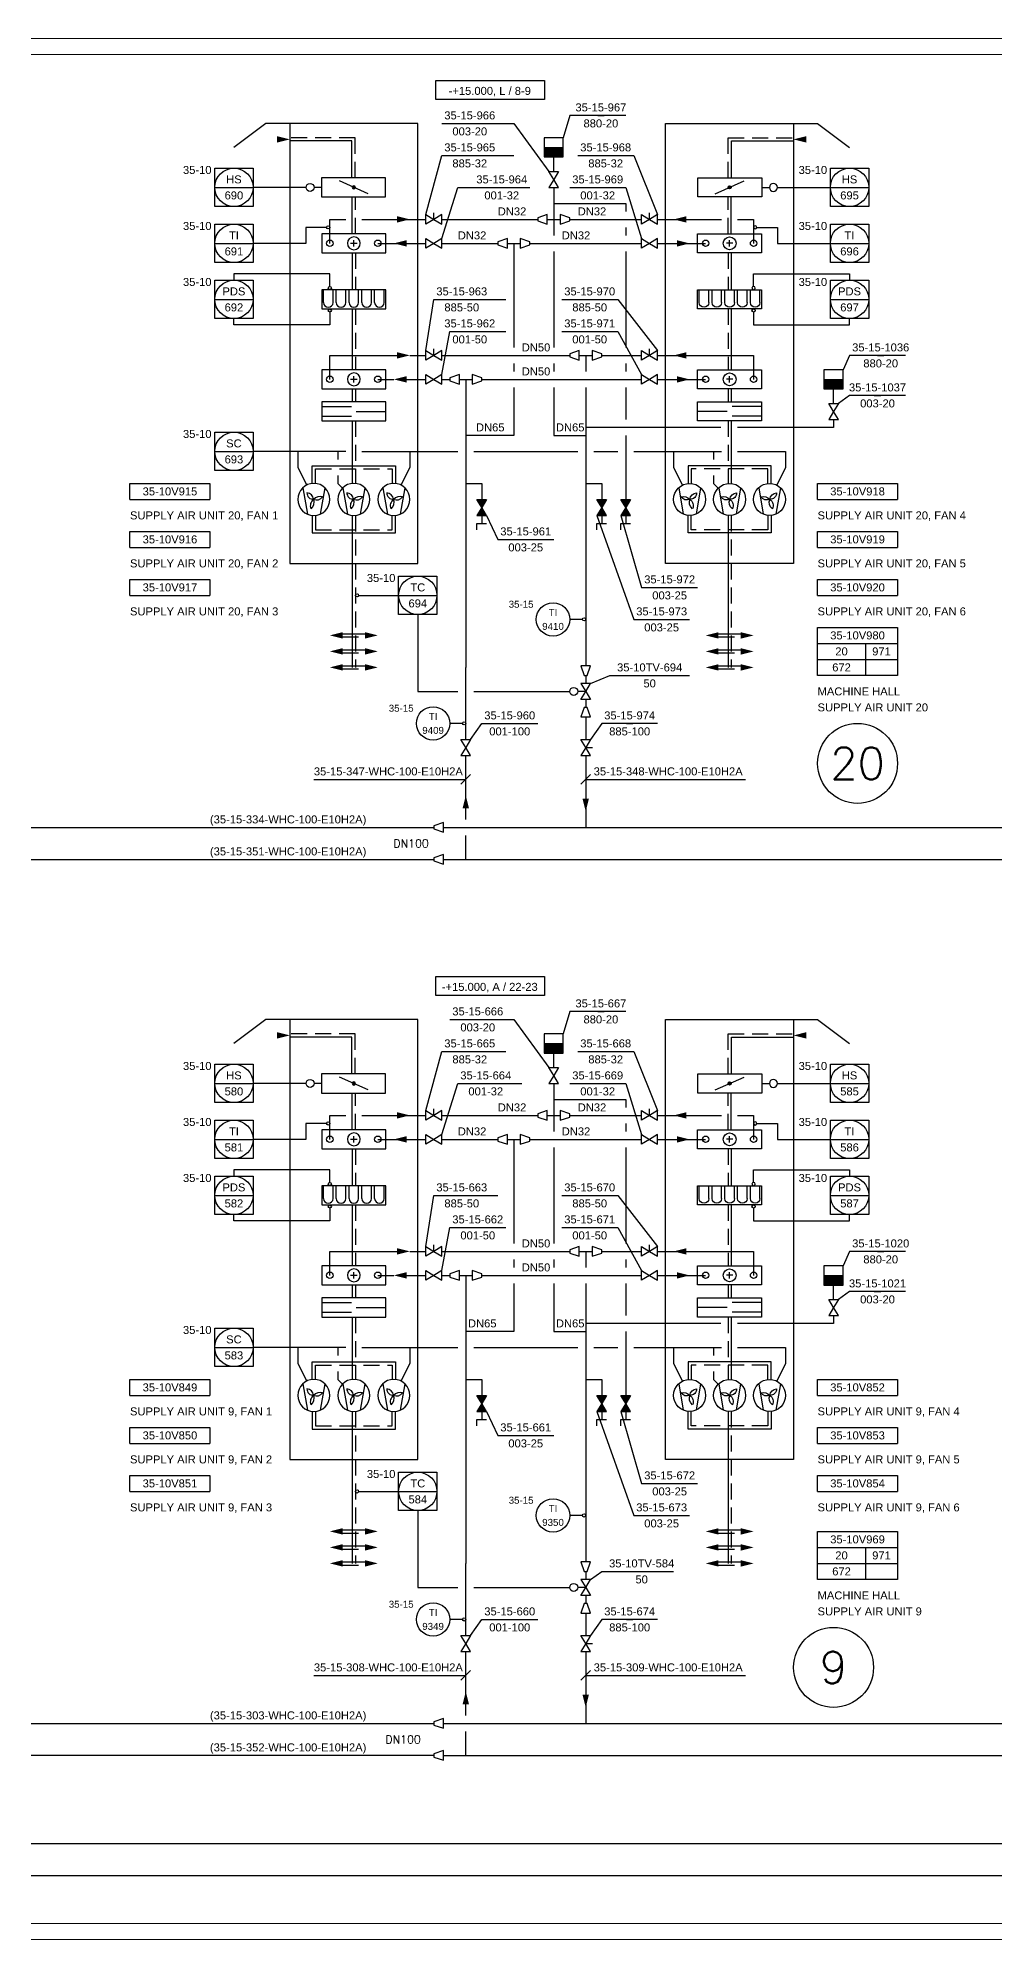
# Model space of a CAD drawing. Header units: millimetres. Extents: x 278 to 9444, y -5 to 599.
# Drawn here: x 3716 to 4015, y 0 to 594 of the extents above; entities that cross this region are included whole.
import ezdxf
from ezdxf.enums import TextEntityAlignment as Align

# ---------------------------------------------------------------- set-up
doc = ezdxf.new("R2010")
doc.units = ezdxf.units.MM
doc.header["$LTSCALE"] = 10
doc.header["$MEASUREMENT"] = 0
doc.linetypes.add('DASHED', pattern=[0.75, 0.5, -0.25])
for name, color, linetype in [('P-A-SHEET', 3, 'Continuous'), ('P-AIR', 7, 'Continuous'), ('P-CVPOS', 7, 'Continuous'), ('P-FAN_POS', 7, 'Continuous'), ('P-FITTINGS', 7, 'Continuous'), ('P-HEATING_WATER', 3, 'Continuous'), ('P-INSTRPOS', 7, 'Continuous'), ('P-INSTRPOS_TEXTS', 7, 'Continuous'), ('P-INSTRU', 7, 'Continuous'), ('P-LINEPOS', 7, 'Continuous'), ('P-OTHER', 7, 'Continuous'), ('P-PUMP_POS', 7, 'Continuous'), ('P-PUMPS', 7, 'Continuous'), ('P-SYMB', 7, 'Continuous'), ('P-TEXT', 7, 'Continuous'), ('P-UNIT', 7, 'Continuous'), ('P-VALVEPOS', 7, 'Continuous'), ('P-VENTS', 7, 'Continuous'), ('P-WATER', 3, 'Continuous')]:
    doc.layers.add(name, color=color, linetype=linetype)
doc.styles.add('ARIAL', font='arial.ttf')
doc.styles.add('ROMANS', font='ROMANS.SHX')

# ---------------------------------------------------------------- blocks, each defined once
blk = doc.blocks.new('P7A5102')
at = {"color": 0, "linetype": 'ByBlock'}
for p, q in [((3, 10), (-3, 10)), ((-3, 10), (-3, -10)), ((3, -10), (3, 10)), ((-1, 0), (1, 0)), ((0, 1), (0, -1)), ((-3, -10), (3, -10))]:
    blk.add_line(p, q, dxfattribs=at)
for start, end in [(90, 270), (270, 90)]:
    blk.add_arc((0, 0), 2, start, end, dxfattribs=at)
blk = doc.blocks.new('P7A5222')
at = {"color": 0, "linetype": 'ByBlock'}
for p, q in [((-1.5, 10), (-1.5, 0.77)), ((1.5, 10), (1.5, 0.77)), ((0, -0.74), (0, -10))]:
    blk.add_line(p, q, dxfattribs=at)
blk.add_lwpolyline([(-3, 10), (-3, -10), (3, -10), (3, 10)], close=True, dxfattribs=at)
blk = doc.blocks.new('P7A0214')
at = {"color": 0, "linetype": 'ByBlock'}
for p, q in [((-3.6, 3.4), (4.6, 2)), ((-3.6, -3.4), (4.6, -2))]:
    blk.add_line(p, q, dxfattribs=at)
blk.add_lwpolyline([(0, 5, 1), (0, -5, 1)], format="xyb", close=True, dxfattribs=at)
for centre, radius, start, end in [((1.93, 2), 2.83, 164.98288, 226.8997), ((-2.2, 0.83), 2.38, 337.75098, 53.61565), ((0.88, -2.55), 2.64, 39.79777, 109.4011), ((0.4, -2.57), 2.53, 99.09028, 170.90972), ((-2, -0.17), 2, 267.13759, 2.86241), ((2, 1.33), 2.44, 214.99202, 292.24902)]:
    blk.add_arc(centre, radius, start, end, dxfattribs=at)
blk = doc.blocks.new('P7A5202')
at = {"linetype": 'Continuous'}
h = blk.add_hatch(color=0, dxfattribs=at)
edge = h.paths.add_edge_path()
edge.add_arc((0, 0), 0.5, 270, 450)
edge.add_arc((0, 0), 0.5, 90, 270)
at = {"color": 0, "linetype": 'ByBlock'}
blk.add_line((-2, -4.5), (2, 4.5), dxfattribs=at)
blk.add_lwpolyline([(3, -9.92), (3, 10.08), (-3, 10.08), (-3, -9.92)], close=True, dxfattribs=at)
at = {"color": 0, "linetype": 'Continuous'}
for start, end in [(90, 270), (270, 90)]:
    blk.add_arc((0, 0), 0.5, start, end, dxfattribs=at)
blk = doc.blocks.new('P7A5106')
at = {"color": 0, "linetype": 'ByBlock'}
for p, q in [((3, 10), (-3, 10)), ((-3, 10), (-3, -10)), ((-1, 9.5), (3, 9.5)), ((-1, 6.5), (3, 6.5)), ((3, -10), (3, 10)), ((-1, 5.5), (3, 5.5)), ((-1, 2.5), (3, 2.5)), ((-1, 1.5), (3, 1.5)), ((-1, -1.5), (3, -1.5)), ((-1, -2.5), (3, -2.5)), ((-1, -5.5), (3, -5.5)), ((-3, -10), (3, -10)), ((-1, -6.5), (3, -6.5)), ((-1, -9.5), (3, -9.5))]:
    blk.add_line(p, q, dxfattribs=at)
for centre in [(-1, 8), (-1, 4), (-1, 0), (-1, -4), (-1, -8)]:
    blk.add_arc(centre, 1.5, 90, 270, dxfattribs=at)
blk = doc.blocks.new('P7A1305')
at = {"color": 0, "linetype": 'ByBlock'}
blk.add_solid([(-4, -1), (-4, 1), (0, 0)], dxfattribs=at)
blk = doc.blocks.new('P7A1210')
at = {"color": 0, "linetype": 'ByBlock'}
blk.add_lwpolyline([(-3, 1.5), (-3, -1.5), (0, -0.5), (0, 0.5)], close=True, dxfattribs=at)
blk = doc.blocks.new('P7A1100')
at = {"color": 0, "linetype": 'ByBlock'}
for points in [[(-3, -1.8), (-3, 1.8), (0, 0)], [(3, -1.8), (3, 1.8), (0, 0)]]:
    blk.add_lwpolyline(points, close=True, dxfattribs=at)
blk = doc.blocks.new('CVR4349')
at = {"color": 0, "linetype": 'Continuous'}
blk.add_lwpolyline([(-1.5, 4.5, -1), (1.5, 4.5, -1), (-1.5, 4.5)], format="xyb", close=True, dxfattribs=at)
blk.add_lwpolyline([(0, 0), (0, 3)], dxfattribs=at)
at = {"layer": 'P-VENTS', "color": 0, "linetype": 'Continuous'}
for points in [[(-3, -1.8), (-3, 1.8), (0, 0)], [(3, -1.8), (3, 1.8), (0, 0)]]:
    blk.add_lwpolyline(points, close=True, dxfattribs=at)
blk = doc.blocks.new('P7A1172')
at = {"color": 0, "linetype": 'ByBlock'}
blk.add_line((0, 0), (0, 2.5), dxfattribs=at)
for points in [[(-3, 1.8), (0, 0), (-3, -1.8)], [(0, 0), (3, -1.8), (3, 1.8)]]:
    blk.add_lwpolyline(points, close=True, dxfattribs=at)
blk = doc.blocks.new('P7A1208')
at = {"color": 0, "linetype": 'ByBlock'}
for p, q in [((-3, 0), (-3, -3)), ((3, -3), (3, 0)), ((-3, -3), (3, -3))]:
    blk.add_line(p, q, dxfattribs=at)
blk.add_lwpolyline([(3, 3), (-3, 3), (-3, 0), (3, 0)], close=True, dxfattribs=at)
blk.add_solid([(-3, 0), (3, 0), (-3, -3), (3, -3)], dxfattribs=at)
blk = doc.blocks.new('PRR4AF3')
h = blk.add_hatch(color=0)
h.dxf.hatch_style = 1
h.paths.add_polyline_path([(-3, -1.8), (-3, 1.8), (0, 0)])
h.paths.add_polyline_path([(3, -1.8), (3, 1.8), (0, 0)])
at = {"layer": 'P-VENTS', "color": 0, "linetype": 'Continuous'}
for points in [[(-3, -1.8), (-3, 1.8), (0, 0)], [(3, -1.8), (3, 1.8), (0, 0)]]:
    blk.add_lwpolyline(points, close=True, dxfattribs=at)
blk = doc.blocks.new('P7A1212')
at = {"color": 0, "linetype": 'ByBlock'}
for p, q in [((0, -1.5), (0, 1.5)), ((2, -1.5), (0, -1.5))]:
    blk.add_line(p, q, dxfattribs=at)
blk = doc.blocks.new('PPI_1204A')
at = {"color": 0, "linetype": 'ByBlock'}
for p, q in [((-6, -6), (-6, 6)), ((-6, 6), (6, 6)), ((6, 6), (6, -6)), ((-6, 0), (6, 0)), ((6, -6), (-6, -6))]:
    blk.add_line(p, q, dxfattribs=at)
blk.add_circle((0, 0), 6, dxfattribs=at)
blk = doc.blocks.new('PPI_0101B')
at = {"color": 0, "linetype": 'ByBlock'}
blk.add_line((0, 1), (0, 5), dxfattribs=at)
blk.add_circle((0, 0.5), 0.5, dxfattribs=at)
blk = doc.blocks.new('PPI_0900A')
at = {"color": 0, "linetype": 'ByBlock'}
blk.add_line((-1, 0), (1, 0), dxfattribs=at)
blk = doc.blocks.new('PPI_1200A')
at = {"color": 0, "linetype": 'ByBlock'}
blk.add_circle((0, 0), 6, dxfattribs=at)
blk = doc.blocks.new('PPI_1000A')
at = {"color": 0, "linetype": 'ByBlock'}
blk.add_line((-1, 0), (1, 0), dxfattribs=at)
blk = doc.blocks.new('PPI_1100A')
at = {"color": 0, "linetype": 'ByBlock'}
blk.add_line((0, 0), (2, 0), dxfattribs=at)
blk = doc.blocks.new('P7A1304')
at = {"color": 0, "linetype": 'ByBlock'}
blk.add_line((1.5, 1.5), (-1.5, -1.5), dxfattribs=at)
blk = doc.blocks.new('PPI_0601A-25')
at = {"color": 0, "linetype": 'ByBlock'}
for p, q in [((0, 0), (25, 0)), ((0, -15), (0, 0)), ((25, 0), (25, -15)), ((0, -5), (25, -5)), ((15, -5), (15, -15)), ((0, -10), (25, -10)), ((25, -15), (0, -15))]:
    blk.add_line(p, q, dxfattribs=at)
blk = doc.blocks.new('PPI_060AA-25')
at = {"color": 0, "linetype": 'ByBlock'}
for p, q in [((0, -5), (0, 0)), ((0, 0), (25, 0)), ((25, 0), (25, -5)), ((0, -5), (25, -5))]:
    blk.add_line(p, q, dxfattribs=at)

msp = doc.modelspace()

# ---------------------------------------------------------------- linework, layer by layer
at = {"layer": 'P-A-SHEET', "color": 7, "const_width": 0.35}
for points in [[(282.5, 0), (9438.5, 0), (9438.5, 594), (282.5, 594)], [(287.5, 5), (9433.5, 5), (9433.5, 589), (287.5, 589)]]:
    msp.add_lwpolyline(points, close=True, dxfattribs=at)
at = {"layer": 'P-AIR', "linetype": 'DASHED'}
for points in [[(3815.42, 550.5), (3815.42, 563), (3795, 563)], [(3932.08, 550.5), (3932.08, 563), (3952.5, 563)], [(3815.5, 533), (3815.5, 544.5)], [(3932, 533), (3932, 544.5)], [(3815.5, 527.04), (3815.5, 515.54)], [(3932, 527.04), (3932, 515.54)], [(3815.5, 509.54), (3815.5, 490.54)], [(3932, 509.54), (3932, 490.54)], [(3815.5, 484.54), (3815.5, 480.5)], [(3932, 484.54), (3932, 480.5)], [(3815.5, 474.5), (3815.5, 454.97)], [(3932, 474.5), (3932, 454.97)], [(3803, 455), (3803, 459.5), (3827, 459.5), (3827, 455)], [(3944.5, 455), (3944.5, 459.5), (3920.5, 459.5), (3920.5, 455)], [(3803, 445), (3803, 440.5), (3827, 440.5), (3827, 445)], [(3815.5, 445), (3815.5, 397.5)], [(3944.5, 445), (3944.5, 440.5), (3920.5, 440.5), (3920.5, 445)], [(3933, 445), (3933, 397.5)], [(3811.5, 407), (3818.5, 407)], [(3929, 407), (3936, 407)], [(3811.5, 402), (3818.5, 402)], [(3929, 402), (3936, 402)], [(3811.5, 397), (3818.5, 397)], [(3929, 397), (3936, 397)], [(3815.42, 270.5), (3815.42, 283), (3795, 283)], [(3932.08, 270.5), (3932.08, 283), (3952.5, 283)], [(3815.5, 253), (3815.5, 264.5)], [(3932, 253), (3932, 264.5)], [(3815.5, 247.04), (3815.5, 235.54)], [(3932, 247.04), (3932, 235.54)], [(3815.5, 229.54), (3815.5, 210.54)], [(3932, 229.54), (3932, 210.54)], [(3815.5, 204.54), (3815.5, 200.5)], [(3932, 204.54), (3932, 200.5)], [(3815.5, 194.5), (3815.5, 174.97)], [(3932, 194.5), (3932, 174.97)], [(3803, 175), (3803, 179.5), (3827, 179.5), (3827, 175)], [(3944.5, 175), (3944.5, 179.5), (3920.5, 179.5), (3920.5, 175)], [(3803, 165), (3803, 160.5), (3827, 160.5), (3827, 165)], [(3815.5, 165), (3815.5, 117.5)], [(3944.5, 165), (3944.5, 160.5), (3920.5, 160.5), (3920.5, 165)], [(3933, 165), (3933, 117.5)], [(3811.5, 127), (3818.5, 127)], [(3929, 127), (3936, 127)], [(3811.5, 122), (3818.5, 122)], [(3929, 122), (3936, 122)], [(3811.5, 117), (3818.5, 117)], [(3929, 117), (3936, 117)]]:
    msp.add_lwpolyline(points, dxfattribs=at)
at = {"layer": 'P-AIR'}
for points in [[(3814.42, 550.5), (3814.42, 562), (3795, 562)], [(3933.08, 550.5), (3933.08, 562), (3952.5, 562)], [(3814.5, 533), (3814.5, 544.5)], [(3933, 533), (3933, 544.5)], [(3814.5, 527.04), (3814.5, 515.54)], [(3933, 527.04), (3933, 515.54)], [(3814.5, 509.54), (3814.5, 490.54)], [(3933, 509.54), (3933, 490.54)], [(3814.5, 484.54), (3814.5, 480.5)], [(3933, 484.54), (3933, 480.5)], [(3814.5, 474.5), (3814.5, 454.97)], [(3933, 474.5), (3933, 454.97)], [(3802, 455), (3802, 460.5), (3828, 460.5), (3828, 455)], [(3945.5, 455), (3945.5, 460.5), (3919.5, 460.5), (3919.5, 455)], [(3802, 445), (3802, 439.5), (3828, 439.5), (3828, 445)], [(3814.5, 445), (3814.5, 397.5)], [(3945.5, 445), (3945.5, 439.5), (3919.5, 439.5), (3919.5, 445)], [(3932, 445), (3932, 397.5)], [(3811.5, 408), (3818.5, 408)], [(3929, 408), (3936, 408)], [(3811.5, 403), (3818.5, 403)], [(3929, 403), (3936, 403)], [(3811.5, 398), (3818.5, 398)], [(3929, 398), (3936, 398)], [(3814.42, 270.5), (3814.42, 282), (3795, 282)], [(3933.08, 270.5), (3933.08, 282), (3952.5, 282)], [(3814.5, 253), (3814.5, 264.5)], [(3933, 253), (3933, 264.5)], [(3814.5, 247.04), (3814.5, 235.54)], [(3933, 247.04), (3933, 235.54)], [(3814.5, 229.54), (3814.5, 210.54)], [(3933, 229.54), (3933, 210.54)], [(3814.5, 204.54), (3814.5, 200.5)], [(3933, 204.54), (3933, 200.5)], [(3814.5, 194.5), (3814.5, 174.97)], [(3933, 194.5), (3933, 174.97)], [(3802, 175), (3802, 180.5), (3828, 180.5), (3828, 175)], [(3945.5, 175), (3945.5, 180.5), (3919.5, 180.5), (3919.5, 175)], [(3802, 165), (3802, 159.5), (3828, 159.5), (3828, 165)], [(3814.5, 165), (3814.5, 117.5)], [(3945.5, 165), (3945.5, 159.5), (3919.5, 159.5), (3919.5, 165)], [(3932, 165), (3932, 117.5)], [(3811.5, 128), (3818.5, 128)], [(3929, 128), (3936, 128)], [(3811.5, 123), (3818.5, 123)], [(3929, 123), (3936, 123)], [(3811.5, 118), (3818.5, 118)], [(3929, 118), (3936, 118)]]:
    msp.add_lwpolyline(points, dxfattribs=at)
at = {"layer": 'P-CVPOS'}
for points in [[(3889, 392.5), (3895, 395), (3920, 395)], [(3889, 112.5), (3892.5, 115), (3915, 115)]]:
    msp.add_lwpolyline(points, dxfattribs=at)
at = {"layer": 'P-HEATING_WATER'}
for points in [[(3877.5, 552.5), (3877.5, 557.5)], [(3965, 480), (3965, 485)], [(3877.5, 272.5), (3877.5, 277.5)], [(3965, 200), (3965, 205)]]:
    msp.add_lwpolyline(points, dxfattribs=at)
at = {"layer": 'P-INSTRPOS'}
for points in [[(3800, 547.5), (3783.5, 547.5)], [(3947.5, 547.5), (3964, 547.5)], [(3802.5, 535), (3800, 535), (3800, 530), (3783.5, 530)], [(3945, 535), (3947.5, 535), (3947.5, 530), (3964, 530)], [(3807.5, 520.54), (3777.5, 520.54), (3777.5, 518.5)], [(3807.5, 520.54), (3777.5, 520.54), (3777.5, 518.5)], [(3940, 520.54), (3970, 520.54), (3970, 518.5)], [(3807.5, 504.54), (3777.5, 504.54), (3777.5, 506.5)], [(3807.5, 504.54), (3777.5, 504.54), (3777.5, 506.5)], [(3940, 504.54), (3970, 504.54), (3970, 506.5)], [(3812.5, 465), (3783.5, 465)], [(3835, 414), (3835, 390), (3847.5, 390)], [(3800, 267.5), (3783.5, 267.5)], [(3947.5, 267.5), (3964, 267.5)], [(3802.5, 255), (3800, 255), (3800, 250), (3783.5, 250)], [(3945, 255), (3947.5, 255), (3947.5, 250), (3964, 250)], [(3807.5, 240.54), (3777.5, 240.54), (3777.5, 238.5)], [(3807.5, 240.54), (3777.5, 240.54), (3777.5, 238.5)], [(3940, 240.54), (3970, 240.54), (3970, 238.5)], [(3807.5, 224.54), (3777.5, 224.54), (3777.5, 226.5)], [(3807.5, 224.54), (3777.5, 224.54), (3777.5, 226.5)], [(3940, 224.54), (3970, 224.54), (3970, 226.5)], [(3812.5, 185), (3783.5, 185)], [(3835, 134), (3835, 110), (3847.5, 110)]]:
    msp.add_lwpolyline(points, dxfattribs=at)
at = {"layer": 'P-INSTRU'}
for points in [[(3820, 420), (3829, 420)], [(3820, 140), (3829, 140)]]:
    msp.add_lwpolyline(points, dxfattribs=at)
for centre in [(3807.5, 530.04), (3822.5, 530.04), (3925, 530.04), (3940, 530.04), (3807.5, 487.54), (3822.5, 487.54), (3925, 487.54), (3940, 487.54), (3807.5, 250.04), (3822.5, 250.04), (3925, 250.04), (3940, 250.04), (3807.5, 207.54), (3822.5, 207.54), (3925, 207.54), (3940, 207.54)]:
    msp.add_circle(centre, 1, dxfattribs=at)
at = {"layer": 'P-OTHER'}
for points in [[(3840.62, 580.93), (3874.66, 580.93), (3874.66, 575), (3840.62, 575), (3840.62, 580.93)], [(3842.5, 567.5), (3865, 567.5), (3876, 552.5)], [(3900, 570), (3882.5, 570), (3880.5, 563)], [(3885, 557.5), (3902.5, 557.5), (3910, 539)], [(3882.5, 547.5), (3900, 547.5), (3905, 531.5)], [(3880, 512.5), (3897.5, 512.5), (3910, 496.5)], [(3880, 502.5), (3897.5, 502.5), (3905, 489)], [(3987.5, 495), (3970, 495), (3968, 490.5)], [(3987.5, 482.5), (3970, 482.5), (3966.5, 480)], [(3797.5, 465), (3797.5, 460), (3800.26, 454.47)], [(3810, 465), (3810, 462.5)], [(3817.5, 465), (3832.5, 465), (3832.5, 460), (3829.74, 454.47)], [(3817.5, 465), (3847.5, 465)], [(3852.5, 465), (3885, 465)], [(3890, 465), (3897.5, 465)], [(3902.5, 465), (3930, 465)], [(3915, 465), (3915, 460), (3917.76, 454.47)], [(3927.5, 465), (3927.5, 462.5)], [(3935, 465), (3950, 465), (3950, 460), (3947.24, 454.47)], [(3810, 457.5), (3810, 455), (3811.46, 453.54)], [(3927.5, 457.5), (3927.5, 455), (3928.96, 453.54)], [(3852.5, 390), (3882.5, 390)], [(3910, 380), (3892.5, 380), (3889, 375)], [(3802.5, 362.5), (3850, 362.5)], [(3887.5, 362.5), (3937.5, 362.5)], [(3840.62, 300.92), (3874.66, 300.92), (3874.66, 295), (3840.62, 295), (3840.62, 300.92)], [(3845, 287.5), (3865, 287.5), (3876, 272.5)], [(3900, 290), (3882.5, 290), (3880.5, 283)], [(3885, 277.5), (3902.5, 277.5), (3910, 259)], [(3882.5, 267.5), (3900, 267.5), (3905, 251.5)], [(3880, 232.5), (3897.5, 232.5), (3910, 216.5)], [(3880, 222.5), (3897.5, 222.5), (3905, 209)], [(3987.5, 215), (3970, 215), (3968, 210.5)], [(3987.5, 202.5), (3970, 202.5), (3966.5, 200)], [(3797.5, 185), (3797.5, 180), (3800.26, 174.47)], [(3810, 185), (3810, 182.5)], [(3817.5, 185), (3832.5, 185), (3832.5, 180), (3829.74, 174.47)], [(3817.5, 185), (3847.5, 185)], [(3852.5, 185), (3885, 185)], [(3890, 185), (3897.5, 185)], [(3902.5, 185), (3930, 185)], [(3915, 185), (3915, 180), (3917.76, 174.47)], [(3927.5, 185), (3927.5, 182.5)], [(3935, 185), (3950, 185), (3950, 180), (3947.24, 174.47)], [(3810, 177.5), (3810, 175), (3811.46, 173.54)], [(3927.5, 177.5), (3927.5, 175), (3928.96, 173.54)], [(3852.5, 110), (3882.5, 110)], [(3910, 100), (3892.5, 100), (3889, 95)], [(3802.5, 82.5), (3850, 82.5)], [(3887.5, 82.5), (3937.5, 82.5)]]:
    msp.add_lwpolyline(points, dxfattribs=at)
at = {"layer": 'P-OTHER', "color": 0, "linetype": 'Continuous'}
for points in [[(3801.3, 546.25, -1), (3801.3, 548.75, -1), (3801.3, 546.25)], [(3946.2, 546.25, 1), (3946.2, 548.75, 1), (3946.2, 546.25)], [(3801.3, 266.25, -1), (3801.3, 268.75, -1), (3801.3, 266.25)], [(3946.2, 266.25, 1), (3946.2, 268.75, 1), (3946.2, 266.25)]]:
    msp.add_lwpolyline(points, format="xyb", close=True, dxfattribs=at)
for points in [[(3804.92, 547.5), (3802.55, 547.5)], [(3942.58, 547.5), (3944.95, 547.5)], [(3804.92, 267.5), (3802.55, 267.5)], [(3942.58, 267.5), (3944.95, 267.5)]]:
    msp.add_lwpolyline(points, dxfattribs=at)
at = {"layer": 'P-OTHER'}
for centre in [(3972.5, 367.5), (3965, 85)]:
    msp.add_circle(centre, 12.5, dxfattribs=at)
at = {"layer": 'P-UNIT'}
for points in [[(3795, 567.5), (3787.5, 567.5), (3777.5, 560)], [(3952.5, 567.5), (3960, 567.5), (3970, 560)], [(3795, 287.5), (3787.5, 287.5), (3777.5, 280)], [(3952.5, 287.5), (3960, 287.5), (3970, 280)]]:
    msp.add_lwpolyline(points, dxfattribs=at)
for points in [[(3835, 430), (3835, 567.5), (3795, 567.5), (3795, 430)], [(3912.5, 430), (3912.5, 567.5), (3952.5, 567.5), (3952.5, 430)], [(3835, 150), (3835, 287.5), (3795, 287.5), (3795, 150)], [(3912.5, 150), (3912.5, 287.5), (3952.5, 287.5), (3952.5, 150)]]:
    msp.add_lwpolyline(points, close=True, dxfattribs=at)
at = {"layer": 'P-VALVEPOS'}
for points in [[(3837.5, 539), (3842.5, 557.5), (3865, 557.5)], [(3842.5, 531.5), (3847.5, 547.5), (3870, 547.5)], [(3837.5, 496.5), (3840, 512.5), (3862.5, 512.5)], [(3842.5, 489), (3845, 502.5), (3862.5, 502.5)], [(3856.5, 445), (3860, 437.5), (3877.5, 437.5)], [(3891, 445), (3902.5, 412.5), (3920, 412.5)], [(3898.5, 445), (3905, 422.5), (3922.5, 422.5)], [(3851.5, 375), (3855, 380), (3872.5, 380)], [(3837.5, 259), (3842.5, 277.5), (3862.5, 277.5)], [(3842.5, 251.5), (3847.5, 267.5), (3867.5, 267.5)], [(3837.5, 216.5), (3840, 232.5), (3860, 232.5)], [(3842.5, 209), (3845, 222.5), (3862.5, 222.5)], [(3856.5, 165), (3860, 157.5), (3877.5, 157.5)], [(3891, 165), (3902.5, 132.5), (3920, 132.5)], [(3898.5, 165), (3905, 142.5), (3922.5, 142.5)], [(3851.5, 95), (3855, 100), (3872.5, 100)]]:
    msp.add_lwpolyline(points, dxfattribs=at)
at = {"layer": 'P-WATER'}
for points in [[(3877.5, 547.5), (3877.5, 537.5)], [(3877.5, 542.5), (3900, 542.5), (3900, 540)], [(3807.5, 530), (3807.5, 537.5), (3812.5, 537.5)], [(3817.5, 537.5), (3837.5, 537.5)], [(3842.5, 537.5), (3872.5, 537.5)], [(3875.5, 537.5), (3879.5, 537.5)], [(3877.5, 537.5), (3877.5, 532.5)], [(3882.5, 537.5), (3905, 537.5)], [(3900, 535), (3900, 532.5)], [(3910, 537.5), (3930, 537.5)], [(3935, 537.5), (3940, 537.5), (3940, 530)], [(3822.5, 530), (3837.5, 530)], [(3842.5, 530), (3860, 530)], [(3863, 530), (3867, 530)], [(3865, 530), (3865, 497.5)], [(3870, 530), (3905, 530)], [(3910, 530), (3925, 530)], [(3877.5, 527.5), (3877.5, 497.5)], [(3900, 527.5), (3900, 497.5)], [(3807.5, 487.5), (3807.5, 495), (3828.5, 495)], [(3832.5, 495), (3837.5, 495)], [(3842.5, 495), (3882.5, 495)], [(3885.5, 495), (3889.5, 495)], [(3887.5, 495), (3887.5, 490)], [(3892.5, 495), (3905, 495)], [(3910, 495), (3940, 495), (3940, 487.5)], [(3822.5, 487.5), (3827.5, 487.5)], [(3831.5, 487.5), (3837.5, 487.5)], [(3842.5, 487.5), (3845, 487.5)], [(3848, 487.5), (3852, 487.5)], [(3850, 487.5), (3850, 397.5)], [(3855, 487.5), (3905, 487.5)], [(3865, 492.5), (3865, 490)], [(3877.5, 492.5), (3877.5, 490)], [(3900, 492.5), (3900, 490)], [(3910, 487.5), (3925, 487.5)], [(3865, 485), (3865, 470)], [(3877.5, 485), (3877.5, 470)], [(3887.5, 485), (3887.5, 470)], [(3900, 485), (3900, 475)], [(3865, 470), (3850, 470)], [(3877.5, 470), (3887.5, 470)], [(3929.76, 472.5), (3887.5, 472.5)], [(3887.5, 470), (3887.5, 398)], [(3900, 470), (3900, 450)], [(3965, 475), (3965, 472.5), (3935, 472.5)], [(3850, 455), (3855, 455), (3855, 450)], [(3887.5, 455), (3892.5, 455), (3892.5, 450)], [(3855, 445), (3855, 442.5)], [(3892.5, 445), (3892.5, 442.5)], [(3900, 445), (3900, 442.5)], [(3850, 375), (3850, 397.5)], [(3887.5, 395), (3887.5, 392.5)], [(3887.5, 387.5), (3887.5, 385)], [(3887.5, 382), (3887.5, 375)], [(3850, 350), (3850, 370)], [(3887.5, 370), (3887.5, 347.5)], [(3572.5, 347.5), (3840, 347.5)], [(3843, 347.5), (4465, 347.5)], [(3850, 337.5), (3850, 345)], [(3537.5, 337.5), (3840, 337.5)], [(3843, 337.5), (4465, 337.5)], [(3877.5, 267.5), (3877.5, 257.5)], [(3877.5, 262.5), (3900, 262.5), (3900, 260)], [(3807.5, 250), (3807.5, 257.5), (3812.5, 257.5)], [(3817.5, 257.5), (3837.5, 257.5)], [(3842.5, 257.5), (3872.5, 257.5)], [(3875.5, 257.5), (3879.5, 257.5)], [(3877.5, 257.5), (3877.5, 252.5)], [(3882.5, 257.5), (3905, 257.5)], [(3910, 257.5), (3930, 257.5)], [(3935, 257.5), (3940, 257.5), (3940, 250)], [(3822.5, 250), (3837.5, 250)], [(3842.5, 250), (3860, 250)], [(3863, 250), (3867, 250)], [(3865, 250), (3865, 217.5)], [(3870, 250), (3905, 250)], [(3900, 255), (3900, 252.5)], [(3910, 250), (3925, 250)], [(3877.5, 247.5), (3877.5, 217.5)], [(3900, 247.5), (3900, 217.5)], [(3807.5, 207.5), (3807.5, 215), (3828.5, 215)], [(3832.5, 215), (3837.5, 215)], [(3842.5, 215), (3882.5, 215)], [(3885.5, 215), (3889.5, 215)], [(3887.5, 215), (3887.5, 210)], [(3892.5, 215), (3905, 215)], [(3910, 215), (3940, 215), (3940, 207.5)], [(3865, 212.5), (3865, 210)], [(3877.5, 212.5), (3877.5, 210)], [(3900, 212.5), (3900, 210)], [(3822.5, 207.5), (3827.5, 207.5)], [(3831.5, 207.5), (3837.5, 207.5)], [(3842.5, 207.5), (3845, 207.5)], [(3848, 207.5), (3852, 207.5)], [(3850, 207.5), (3850, 117.5)], [(3855, 207.5), (3905, 207.5)], [(3865, 205), (3865, 190)], [(3877.5, 205), (3877.5, 190)], [(3887.5, 205), (3887.5, 190)], [(3900, 205), (3900, 195)], [(3910, 207.5), (3925, 207.5)], [(3929.76, 192.5), (3887.5, 192.5)], [(3965, 195), (3965, 192.5), (3935, 192.5)], [(3865, 190), (3850, 190)], [(3877.5, 190), (3887.5, 190)], [(3887.5, 190), (3887.5, 118)], [(3900, 190), (3900, 170)], [(3850, 175), (3855, 175), (3855, 170)], [(3887.5, 175), (3892.5, 175), (3892.5, 170)], [(3855, 165), (3855, 162.5)], [(3892.5, 165), (3892.5, 162.5)], [(3900, 165), (3900, 162.5)], [(3850, 95), (3850, 117.5)], [(3887.5, 115), (3887.5, 112.5)], [(3887.5, 107.5), (3887.5, 105)], [(3887.5, 102), (3887.5, 95)], [(3840, 57.5), (3540, 57.5), (3540, 90)], [(3575, 90), (3575, 67.5), (3840, 67.5)], [(3850, 70), (3850, 90)], [(3887.5, 90), (3887.5, 67.5)], [(3398, 20), (6805, 20), (6805, 88.7)], [(3843, 67.5), (4465, 67.5)], [(3850, 57.5), (3850, 65)], [(3843, 57.5), (4465, 57.5)], [(3398, 30), (6788.5, 30)]]:
    msp.add_lwpolyline(points, dxfattribs=at)

# ---------------------------------------------------------------- block references
at = {"layer": 'P-CVPOS', "color": 140}
for p in [(3907.5, 395), (3905, 115)]:
    msp.add_blockref('PPI_1000A', p, dxfattribs=at)
at = {"layer": 'P-FAN_POS', "color": 140}
for name, p in [('PPI_060AA-25', (3745, 455)), ('PPI_060AA-25', (3960, 455)), ('PPI_060AA-25', (3745, 440)), ('PPI_060AA-25', (3960, 440)), ('PPI_060AA-25', (3745, 425)), ('PPI_060AA-25', (3960, 425)), ('PPI_0601A-25', (3960, 410)), ('PPI_060AA-25', (3745, 175)), ('PPI_060AA-25', (3960, 175)), ('PPI_060AA-25', (3745, 160)), ('PPI_060AA-25', (3960, 160)), ('PPI_060AA-25', (3745, 145)), ('PPI_060AA-25', (3960, 145)), ('PPI_0601A-25', (3960, 127.5))]:
    msp.add_blockref(name, p, dxfattribs=at)
at = {"layer": 'P-FITTINGS'}
for p, rotation in [((3872.5, 537.5), 180), ((3860, 530), 180), ((3882.5, 495), 180), ((3845, 487.5), 180), ((3845, 487.5), 180), ((3887.5, 395), 270), ((3887.5, 385), 89.99999999999999), ((3840, 347.5), 180), ((3840, 337.5), 180), ((3872.5, 257.5), 180), ((3860, 250), 180), ((3882.5, 215), 180), ((3845, 207.5), 180), ((3845, 207.5), 180), ((3887.5, 115), 270), ((3887.5, 105), 89.99999999999999), ((3840, 67.5), 180), ((3840, 57.5), 180)]:
    msp.add_blockref('P7A1210', p, dxfattribs=dict(at, rotation=rotation))
for p in [(3882.5, 537.5), (3870, 530), (3892.5, 495), (3855, 487.5), (3855, 487.5), (3882.5, 257.5), (3870, 250), (3892.5, 215), (3855, 207.5), (3855, 207.5)]:
    msp.add_blockref('P7A1210', p, dxfattribs=at)
at = {"layer": 'P-INSTRPOS', "color": 140}
for p in [(3777.5, 547.5), (3970, 547.5), (3777.5, 530), (3970, 530), (3777.5, 512.5), (3970, 512.5), (3777.5, 465), (3835, 420), (3777.5, 267.5), (3970, 267.5), (3777.5, 250), (3970, 250), (3777.5, 232.5), (3970, 232.5), (3777.5, 185), (3835, 140)]:
    msp.add_blockref('PPI_1204A', p, dxfattribs=at)
at = {"layer": 'P-INSTRPOS', "color": 140, "xscale": 0.87, "yscale": 0.87, "zscale": 0.87}
for p in [(3877.28, 412.5), (3839.78, 380), (3877.28, 132.5), (3839.78, 100)]:
    msp.add_blockref('PPI_1200A', p, dxfattribs=at)
at = {"layer": 'P-INSTRU', "color": 140}
for p, rotation in [((3807.5, 535), 90), ((3807.5, 509.54), 180), ((3940, 509.54), 180), ((3815.5, 420), 270), ((3887.5, 412.5), 90), ((3850, 380), 90), ((3807.5, 255), 90), ((3807.5, 229.54), 180), ((3940, 229.54), 180), ((3815.5, 140), 270), ((3887.5, 132.5), 90), ((3850, 100), 90)]:
    msp.add_blockref('PPI_0101B', p, dxfattribs=dict(at, rotation=rotation))
at = {"layer": 'P-INSTRU', "color": 140, "xscale": -1, "rotation": 270}
for p in [(3940, 535), (3940, 255)]:
    msp.add_blockref('PPI_0101B', p, dxfattribs=at)
at = {"layer": 'P-INSTRU', "color": 140}
for p in [(3807.5, 515.54), (3807.5, 235.54)]:
    msp.add_blockref('PPI_0101B', p, dxfattribs=at)
at = {"layer": 'P-INSTRU', "color": 140, "xscale": -1}
for p in [(3940, 515.54), (3940, 235.54)]:
    msp.add_blockref('PPI_0101B', p, dxfattribs=at)
at = {"layer": 'P-LINEPOS', "color": 140}
for p in [(3802.5, 362.5), (3890, 362.5), (3802.5, 82.5), (3890, 82.5)]:
    msp.add_blockref('PPI_1100A', p, dxfattribs=at)
at = {"layer": 'P-PUMPS', "rotation": 270}
for p in [(3802.5, 450), (3815, 450), (3827.5, 450), (3802.5, 170), (3815, 170), (3827.5, 170)]:
    msp.add_blockref('P7A0214', p, dxfattribs=at)
at = {"layer": 'P-PUMPS', "xscale": -1, "rotation": 90}
for p in [(3920, 450), (3932.5, 450), (3945, 450), (3920, 170), (3932.5, 170), (3945, 170)]:
    msp.add_blockref('P7A0214', p, dxfattribs=at)
at = {"layer": 'P-SYMB'}
for name, p in [('P7A1305', (3795, 562.5)), ('P7A1208', (3877.5, 560)), ('P7A1305', (3832.5, 537.5)), ('P7A1305', (3832.5, 495)), ('P7A1208', (3965, 487.5)), ('P7A1305', (3822.5, 407.5)), ('P7A1305', (3940, 407.5)), ('P7A1305', (3822.5, 402.5)), ('P7A1305', (3822.5, 397.5)), ('P7A1305', (3940, 402.5)), ('P7A1305', (3940, 397.5)), ('P7A1304', (3850, 362.5)), ('P7A1304', (3887.5, 362.5)), ('P7A1305', (3795, 282.5)), ('P7A1208', (3877.5, 280)), ('P7A1305', (3832.5, 257.5)), ('P7A1305', (3832.5, 215)), ('P7A1208', (3965, 207.5)), ('P7A1305', (3822.5, 127.5)), ('P7A1305', (3940, 127.5)), ('P7A1305', (3822.5, 122.5)), ('P7A1305', (3940, 122.5)), ('P7A1305', (3822.5, 117.5)), ('P7A1305', (3940, 117.5)), ('P7A1304', (3850, 82.5)), ('P7A1304', (3887.5, 82.5))]:
    msp.add_blockref(name, p, dxfattribs=at)
at = {"layer": 'P-SYMB', "xscale": -1}
for p in [(3952.5, 562.5), (3915, 537.5), (3915, 495), (3952.5, 282.5), (3915, 257.5), (3915, 215)]:
    msp.add_blockref('P7A1305', p, dxfattribs=at)
at = {"layer": 'P-SYMB'}
for name, p, rotation in [('P7A5202', (3815, 547.5), 90), ('P7A5102', (3815, 530.04), 90), ('P7A1305', (3827.5, 530), 180), ('P7A5106', (3815, 512.54), 90), ('P7A5102', (3815, 487.54), 90), ('P7A1305', (3827.5, 487.5), 180), ('P7A5222', (3815, 477.5), 90), ('P7A1212', (3855, 442.5), 270), ('P7A1212', (3892.5, 442.5), 270), ('P7A1212', (3900, 442.5), 270), ('P7A1305', (3807.5, 407.5), 180), ('P7A1305', (3925, 407.5), 180), ('P7A1305', (3807.5, 402.5), 180), ('P7A1305', (3807.5, 397.5), 180), ('P7A1305', (3925, 402.5), 180), ('P7A1305', (3925, 397.5), 180), ('P7A1305', (3850, 357.5), 90), ('P7A1305', (3887.5, 352.5), 270), ('P7A5202', (3815, 267.5), 90), ('P7A5102', (3815, 250.04), 90), ('P7A1305', (3827.5, 250), 180), ('P7A5106', (3815, 232.54), 90), ('P7A5102', (3815, 207.54), 90), ('P7A1305', (3827.5, 207.5), 180), ('P7A5222', (3815, 197.5), 90), ('P7A1212', (3855, 162.5), 270), ('P7A1212', (3892.5, 162.5), 270), ('P7A1212', (3900, 162.5), 270), ('P7A1305', (3807.5, 127.5), 180), ('P7A1305', (3925, 127.5), 180), ('P7A1305', (3807.5, 122.5), 180), ('P7A1305', (3925, 122.5), 180), ('P7A1305', (3807.5, 117.5), 180), ('P7A1305', (3925, 117.5), 180), ('P7A1305', (3850, 77.5), 90), ('P7A1305', (3887.5, 72.5), 270)]:
    msp.add_blockref(name, p, dxfattribs=dict(at, rotation=rotation))
at = {"layer": 'P-SYMB', "xscale": -1}
for name, p, rotation in [('P7A5202', (3932.5, 547.5), 270), ('P7A1305', (3920, 530), 180), ('P7A5102', (3932.5, 530.04), 270), ('P7A5106', (3932.5, 512.54), 270), ('P7A1305', (3920, 487.5), 180), ('P7A5102', (3932.5, 487.54), 270), ('P7A5222', (3932.5, 477.5), 270), ('P7A5202', (3932.5, 267.5), 270), ('P7A1305', (3920, 250), 180), ('P7A5102', (3932.5, 250.04), 270), ('P7A5106', (3932.5, 232.54), 270), ('P7A1305', (3920, 207.5), 180), ('P7A5102', (3932.5, 207.54), 270), ('P7A5222', (3932.5, 197.5), 270)]:
    msp.add_blockref(name, p, dxfattribs=dict(at, rotation=rotation))
at = {"layer": 'P-VALVEPOS', "color": 140}
for p in [(3851.25, 567.5), (3892.25, 570), (3851.25, 557.5), (3893.75, 557.5), (3861.25, 547.5), (3891.25, 547.5), (3848.75, 512.5), (3888.75, 512.5), (3851.25, 502.5), (3888.75, 502.5), (3979.75, 495), (3978.75, 482.5), (3868.75, 437.5), (3913.75, 422.5), (3911.25, 412.5), (3863.75, 380), (3901.25, 380), (3853.75, 287.5), (3892.25, 290), (3851.25, 277.5), (3893.75, 277.5), (3856.25, 267.5), (3891.25, 267.5), (3848.75, 232.5), (3888.75, 232.5), (3853.75, 222.5), (3888.75, 222.5), (3979.75, 215), (3978.75, 202.5), (3868.75, 157.5), (3913.75, 142.5), (3911.25, 132.5), (3863.75, 100), (3901.25, 100)]:
    msp.add_blockref('PPI_0900A', p, dxfattribs=at)
at = {"layer": 'P-VENTS'}
for name, p, xscale, yscale, zscale, rotation in [('P7A1100', (3877.5, 550), 0.8333333333333144, 0.8333333333333144, 0.8333333333333144, 270), ('P7A1100', (3965, 477.5), 0.8333333333333144, 0.8333333333333144, 0.8333333333333144, 270), ('PRR4AF3', (3855, 447.5), 0.8333333333339399, 0.8333333333339399, 0.8333333333339399, 270), ('PRR4AF3', (3892.5, 447.5), 0.8333333333339399, 0.8333333333339399, 0.8333333333339399, 270), ('PRR4AF3', (3900, 447.5), 0.8333333333339399, 0.8333333333339399, 0.8333333333339399, 270), ('CVR4349', (3887.5, 390), 0.8333333333339399, 0.8333333333339399, 0.8333333333339399, 89.99999999999999), ('P7A1100', (3850, 372.5), 0.8333333333339399, 0.8333333333339399, 0.8333333333339399, 270), ('P7A1172', (3887.5, 372.5), 0.8333333333339399, 0.8333333333339399, 0.8333333333339399, 270), ('P7A1100', (3877.5, 270), 0.8333333333333144, 0.8333333333333144, 0.8333333333333144, 270), ('P7A1100', (3965, 197.5), 0.8333333333333144, 0.8333333333333144, 0.8333333333333144, 270), ('PRR4AF3', (3855, 167.5), 0.8333333333339399, 0.8333333333339399, 0.8333333333339399, 270), ('PRR4AF3', (3892.5, 167.5), 0.8333333333339399, 0.8333333333339399, 0.8333333333339399, 270), ('PRR4AF3', (3900, 167.5), 0.8333333333339399, 0.8333333333339399, 0.8333333333339399, 270), ('CVR4349', (3887.5, 110), 0.8333333333339399, 0.8333333333339399, 0.8333333333339399, 89.99999999999999), ('P7A1100', (3850, 92.5), 0.8333333333339399, 0.8333333333339399, 0.8333333333339399, 270), ('P7A1172', (3887.5, 92.5), 0.8333333333339399, 0.8333333333339399, 0.8333333333339399, 270)]:
    msp.add_blockref(name, p, dxfattribs=dict(at, xscale=xscale, yscale=yscale, zscale=zscale, rotation=rotation))
at = {"layer": 'P-VENTS', "xscale": 0.8333333333339399, "yscale": 0.8333333333339399, "zscale": 0.8333333333339399}
for name, p in [('P7A1172', (3840, 537.5)), ('P7A1172', (3907.5, 537.5)), ('P7A1100', (3840, 530)), ('P7A1100', (3907.5, 530)), ('P7A1172', (3840, 495)), ('P7A1172', (3907.5, 495)), ('P7A1100', (3840, 487.5)), ('P7A1100', (3907.5, 487.5)), ('P7A1172', (3840, 257.5)), ('P7A1172', (3907.5, 257.5)), ('P7A1100', (3840, 250)), ('P7A1100', (3907.5, 250)), ('P7A1172', (3840, 215)), ('P7A1172', (3907.5, 215)), ('P7A1100', (3840, 207.5)), ('P7A1100', (3907.5, 207.5))]:
    msp.add_blockref(name, p, dxfattribs=at)

# ---------------------------------------------------------------- texts
at = {"layer": 'P-CVPOS', "color": 140, "style": 'ARIAL'}
for s, p in [('35-10TV-694', (3907.5, 397.5)), ('50', (3907.5, 392.5)), ('35-10TV-584', (3905, 117.5)), ('50', (3905, 112.5))]:
    msp.add_text(s, height=2.5, dxfattribs=at).set_placement(p, align=Align.MIDDLE)
at = {"layer": 'P-FAN_POS', "color": 140, "style": 'ARIAL'}
for s, p in [('35-10V915', (3757.5, 452.5)), ('35-10V918', (3972.5, 452.5)), ('35-10V916', (3757.5, 437.5)), ('35-10V919', (3972.5, 437.5)), ('35-10V917', (3757.5, 422.5)), ('35-10V920', (3972.5, 422.5)), ('35-10V980', (3972.5, 407.5)), ('672', (3967.5, 397.5)), ('20', (3967.5, 402.5)), ('971', (3980, 402.5)), ('35-10V849', (3757.5, 172.5)), ('35-10V852', (3972.5, 172.5)), ('35-10V850', (3757.5, 157.5)), ('35-10V853', (3972.5, 157.5)), ('35-10V851', (3757.5, 142.5)), ('35-10V854', (3972.5, 142.5)), ('35-10V969', (3972.5, 125)), ('20', (3967.5, 120)), ('971', (3980, 120)), ('672', (3967.5, 115))]:
    msp.add_text(s, height=2.5, dxfattribs=at).set_placement(p, align=Align.MIDDLE)
for s, p in [('SUPPLY AIR UNIT 20, FAN 1', (3745, 445)), ('SUPPLY AIR UNIT 20, FAN 4', (3960, 445)), ('SUPPLY AIR UNIT 20, FAN 2', (3745, 430)), ('SUPPLY AIR UNIT 20, FAN 5', (3960, 430)), ('SUPPLY AIR UNIT 20, FAN 3', (3745, 415)), ('SUPPLY AIR UNIT 20, FAN 6', (3960, 415)), ('MACHINE HALL', (3960, 390)), ('SUPPLY AIR UNIT 20', (3960, 385)), ('SUPPLY AIR UNIT 9, FAN 1', (3745, 165)), ('SUPPLY AIR UNIT 9, FAN 4', (3960, 165)), ('SUPPLY AIR UNIT 9, FAN 2', (3745, 150)), ('SUPPLY AIR UNIT 9, FAN 5', (3960, 150)), ('SUPPLY AIR UNIT 9, FAN 3', (3745, 135)), ('SUPPLY AIR UNIT 9, FAN 6', (3960, 135)), ('MACHINE HALL', (3960, 107.5)), ('SUPPLY AIR UNIT 9', (3960, 102.5))]:
    msp.add_text(s, height=2.5, dxfattribs=at).set_placement(p, align=Align.MIDDLE_LEFT)
at = {"layer": 'P-INSTRPOS_TEXTS', "style": 'ARIAL'}
for s, height, p in [('35-10', 2.5, (3770.5, 551.7)), ('35-10', 2.5, (3963, 551.7)), ('35-10', 2.5, (3770.5, 534.2)), ('35-10', 2.5, (3963, 534.2)), ('35-10', 2.5, (3770.5, 516.7)), ('35-10', 2.5, (3963, 516.7)), ('35-10', 2.5, (3770.5, 469.2)), ('35-10', 2.5, (3828, 424.2)), ('35-15', 2.175, (3871.19, 416.15)), ('35-15', 2.175, (3833.69, 383.65)), ('35-10', 2.5, (3770.5, 271.7)), ('35-10', 2.5, (3963, 271.7)), ('35-10', 2.5, (3770.5, 254.2)), ('35-10', 2.5, (3963, 254.2)), ('35-10', 2.5, (3770.5, 236.7)), ('35-10', 2.5, (3963, 236.7)), ('35-10', 2.5, (3770.5, 189.2)), ('35-10', 2.5, (3828, 144.2)), ('35-15', 2.175, (3871.19, 136.15)), ('35-15', 2.175, (3833.69, 103.65))]:
    msp.add_text(s, height=height, dxfattribs=at).set_placement(p, align=Align.RIGHT)
for s, height, p in [('HS', 2.5, (3777.5, 550)), ('HS', 2.5, (3970, 550)), ('690', 2.5, (3777.5, 545)), ('695', 2.5, (3970, 545)), ('TI', 2.5, (3777.5, 532.5)), ('TI', 2.5, (3970, 532.5)), ('691', 2.5, (3777.5, 527.5)), ('696', 2.5, (3970, 527.5)), ('PDS', 2.5, (3777.5, 515)), ('692', 2.5, (3777.5, 510)), ('PDS', 2.5, (3970, 515)), ('697', 2.5, (3970, 510)), ('693', 2.5, (3777.5, 462.5)), ('SC', 2.5, (3777.5, 467.5)), ('TC', 2.5, (3835, 422.5)), ('694', 2.5, (3835, 417.5)), ('9410', 2.175, (3877.28, 410.32)), ('TI', 2.175, (3877.28, 414.67)), ('TI', 2.175, (3839.78, 382.17)), ('9409', 2.175, (3839.78, 377.82)), ('HS', 2.5, (3777.5, 270)), ('HS', 2.5, (3970, 270)), ('580', 2.5, (3777.5, 265)), ('585', 2.5, (3970, 265)), ('TI', 2.5, (3777.5, 252.5)), ('TI', 2.5, (3970, 252.5)), ('581', 2.5, (3777.5, 247.5)), ('586', 2.5, (3970, 247.5)), ('PDS', 2.5, (3777.5, 235)), ('PDS', 2.5, (3970, 235)), ('582', 2.5, (3777.5, 230)), ('587', 2.5, (3970, 230)), ('SC', 2.5, (3777.5, 187.5)), ('583', 2.5, (3777.5, 182.5)), ('TC', 2.5, (3835, 142.5)), ('584', 2.5, (3835, 137.5)), ('9350', 2.175, (3877.28, 130.32)), ('TI', 2.175, (3877.28, 134.67)), ('TI', 2.175, (3839.78, 102.17)), ('9349', 2.175, (3839.78, 97.82))]:
    msp.add_text(s, height=height, dxfattribs=at).set_placement(p, align=Align.MIDDLE)
at = {"layer": 'P-LINEPOS', "color": 140, "style": 'ARIAL'}
for s, p in [('35-15-347-WHC-100-E10H2A', (3802.5, 365)), ('35-15-348-WHC-100-E10H2A', (3890, 365)), ('35-15-308-WHC-100-E10H2A', (3802.5, 85)), ('35-15-309-WHC-100-E10H2A', (3890, 85))]:
    msp.add_text(s, height=2.5, dxfattribs=at).set_placement(p, align=Align.MIDDLE_LEFT)
at = {"layer": 'P-LINEPOS', "style": 'ARIAL'}
for s, p in [('(35-15-334-WHC-100-E10H2A)', (3770, 350)), ('(35-15-351-WHC-100-E10H2A)', (3770, 340)), ('(35-15-303-WHC-100-E10H2A)', (3770, 70)), ('(35-15-352-WHC-100-E10H2A)', (3770, 60))]:
    msp.add_text(s, height=2.5, dxfattribs=at).set_placement(p, align=Align.MIDDLE_LEFT)
at = {"layer": 'P-PUMP_POS', "style": 'ROMANS'}
for s, p in [('20', (3972.5, 367.5)), ('9', (3965, 85))]:
    msp.add_text(s, height=10, dxfattribs=at).set_placement(p, align=Align.MIDDLE_CENTER)
at = {"layer": 'P-TEXT', "style": 'ARIAL'}
for s, p in [('-+15.000, L / 8-9', (3857.5, 577.5)), ('-+15.000, A / 22-23', (3857.5, 297.5))]:
    msp.add_text(s, height=2.5, dxfattribs=at).set_placement(p, align=Align.MIDDLE)
at = {"layer": 'P-TEXT'}
for s, style, p in [('DN32', 'ARIAL', (3860, 540)), ('DN32', 'ARIAL', (3885, 540)), ('DN32', 'ARIAL', (3847.5, 532.5)), ('DN32', 'ARIAL', (3880, 532.5)), ('DN50', 'ARIAL', (3867.5, 497.5)), ('DN50', 'ARIAL', (3867.5, 490)), ('DN65', 'ARIAL', (3853.19, 472.5)), ('DN65', 'ARIAL', (3878.19, 472.5)), ('DN100', 'ROMANS', (3827.38, 342.5)), ('DN32', 'ARIAL', (3860, 260)), ('DN32', 'ARIAL', (3885, 260)), ('DN32', 'ARIAL', (3847.5, 252.5)), ('DN32', 'ARIAL', (3880, 252.5)), ('DN50', 'ARIAL', (3867.5, 217.5)), ('DN50', 'ARIAL', (3867.5, 210)), ('DN65', 'ARIAL', (3850.69, 192.5)), ('DN65', 'ARIAL', (3878.19, 192.5)), ('DN100', 'ROMANS', (3824.88, 62.5))]:
    msp.add_text(s, height=2.5, dxfattribs=dict(at, style=style)).set_placement(p, align=Align.MIDDLE_LEFT)
at = {"layer": 'P-VALVEPOS', "color": 140, "style": 'ARIAL'}
for s, p in [('35-15-966', (3851.25, 570)), ('35-15-967', (3892.25, 572.5)), ('003-20', (3851.25, 565)), ('880-20', (3892.25, 567.5)), ('35-15-965', (3851.25, 560)), ('35-15-968', (3893.75, 560)), ('885-32', (3851.25, 555)), ('885-32', (3893.75, 555)), ('35-15-964', (3861.25, 550)), ('35-15-969', (3891.25, 550)), ('001-32', (3861.25, 545)), ('001-32', (3891.25, 545)), ('35-15-963', (3848.75, 515)), ('885-50', (3848.75, 510)), ('35-15-970', (3888.75, 515)), ('885-50', (3888.75, 510)), ('35-15-962', (3851.25, 505)), ('35-15-971', (3888.75, 505)), ('001-50', (3851.25, 500)), ('001-50', (3888.75, 500)), ('35-15-1036', (3979.75, 497.5)), ('880-20', (3979.75, 492.5)), ('35-15-1037', (3978.75, 485)), ('003-20', (3978.75, 480)), ('35-15-961', (3868.75, 440)), ('003-25', (3868.75, 435)), ('35-15-972', (3913.75, 425)), ('35-15-973', (3911.25, 415)), ('003-25', (3913.75, 420)), ('003-25', (3911.25, 410)), ('35-15-960', (3863.75, 382.5)), ('35-15-974', (3901.25, 382.5)), ('001-100', (3863.75, 377.5)), ('885-100', (3901.25, 377.5)), ('35-15-666', (3853.75, 290)), ('35-15-667', (3892.25, 292.5)), ('003-20', (3853.75, 285)), ('880-20', (3892.25, 287.5)), ('35-15-665', (3851.25, 280)), ('35-15-668', (3893.75, 280)), ('885-32', (3851.25, 275)), ('885-32', (3893.75, 275)), ('35-15-664', (3856.25, 270)), ('35-15-669', (3891.25, 270)), ('001-32', (3856.25, 265)), ('001-32', (3891.25, 265)), ('35-15-663', (3848.75, 235)), ('35-15-670', (3888.75, 235)), ('885-50', (3848.75, 230)), ('35-15-662', (3853.75, 225)), ('35-15-671', (3888.75, 225)), ('885-50', (3888.75, 230)), ('001-50', (3853.75, 220)), ('001-50', (3888.75, 220)), ('35-15-1020', (3979.75, 217.5)), ('880-20', (3979.75, 212.5)), ('35-15-1021', (3978.75, 205)), ('003-20', (3978.75, 200)), ('35-15-661', (3868.75, 160)), ('003-25', (3868.75, 155)), ('35-15-672', (3913.75, 145)), ('003-25', (3913.75, 140)), ('35-15-673', (3911.25, 135)), ('003-25', (3911.25, 130)), ('35-15-660', (3863.75, 102.5)), ('35-15-674', (3901.25, 102.5)), ('001-100', (3863.75, 97.5)), ('885-100', (3901.25, 97.5))]:
    msp.add_text(s, height=2.5, dxfattribs=at).set_placement(p, align=Align.MIDDLE)

doc.saveas('drawing.dxf')
